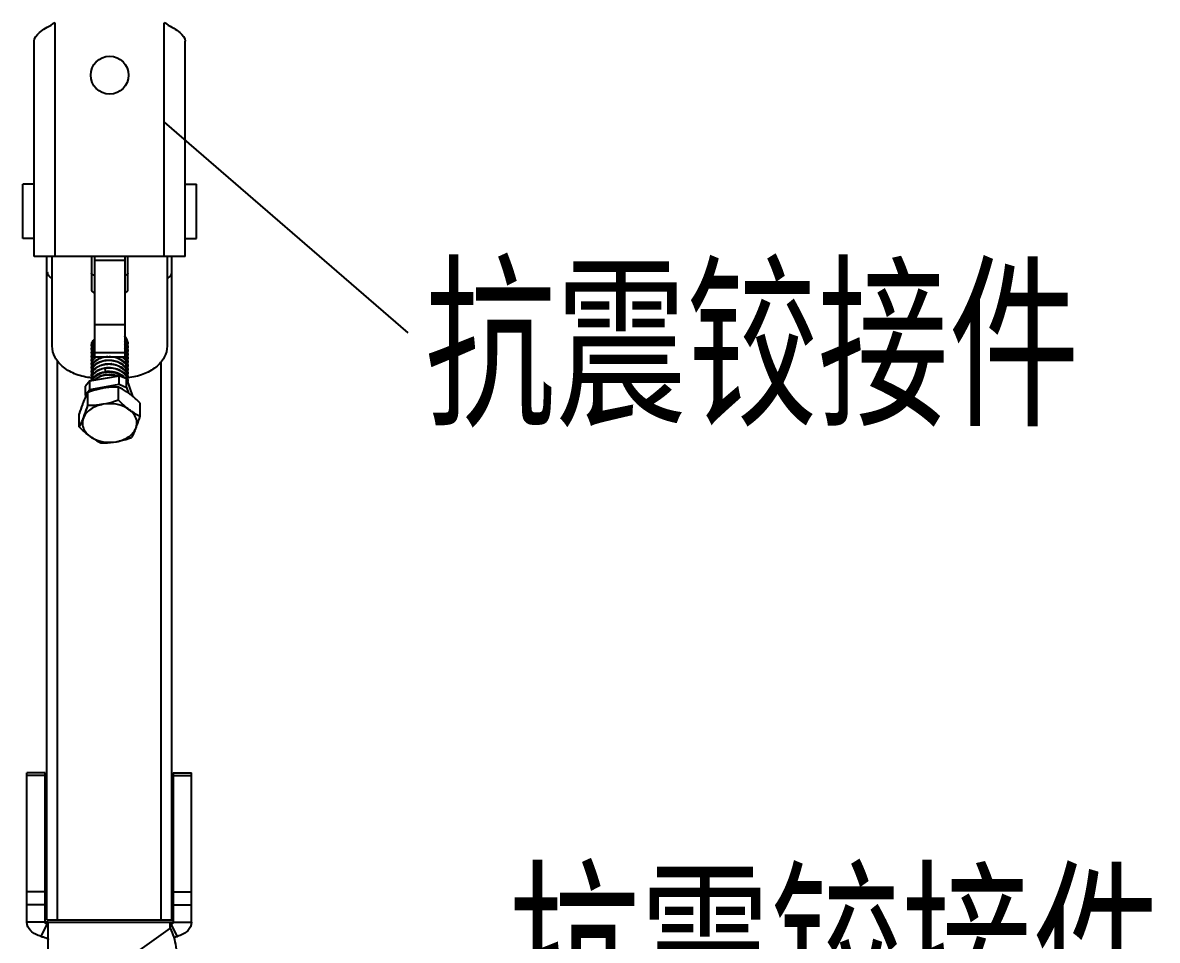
# Model space of a CAD drawing. Header units: millimetres. Extents: x -633009578 to 5705885, y -633235091 to 2571734.
# Drawn here: x 2466993 to 2470652, y 1996189 to 1999148 of the extents above; entities that cross this region are included whole.
import ezdxf

# ---------------------------------------------------------------- set-up
doc = ezdxf.new("R2010")
doc.units = ezdxf.units.MM
doc.header["$LTSCALE"] = 1000
doc.header["$MEASUREMENT"] = 0
doc.layers.get('0').update_dxf_attribs({"color": 9})
doc.layers.add('E-WIRE-系统', color=3, linetype='Continuous')
doc.layers.add('E-电气说明文字', color=3, linetype='Continuous')
doc.styles.get("Standard").update_dxf_attribs({"font": 'simhei.ttf', "bigfont": 'hztxt.shx'})
doc.styles.add('TSSD_Dimension', font='simhei.ttf', dxfattribs={"width": 0.707, "bigfont": 'hztxt.shx'})
doc.dimstyles.get("Standard").update_dxf_attribs({"dimtxt": 0.18, "dimasz": 0.18, "dimexe": 0.18, "dimexo": 0.0625, "dimgap": 0.09, "dimtad": 0, "dimtih": 1, "dimtoh": 1, "dimdec": 4, "dimzin": 0, "dimdsep": 46, "dimtxsty": 'Standard', "dimcen": 0.09, "dimadec": 0, "dimazin": 0, "dimtfac": 1, "dimtdec": 4, "dimtofl": 0, "dimtmove": 0, "dimatfit": 3, "dimfxl": 1, "dimtolj": 1, "dimtzin": 0, "dimarcsym": 0})

# ---------------------------------------------------------------- blocks, each defined once
blk = doc.blocks.new('G$CF4FACE3C')
at = {"layer": 'E-WIRE-系统'}
for p, q in [((1784.4, 1735.9), (1784.4, 2418.1)), ((2101.9, 1735.9), (2101.9, 2418.1)), ((1722.7, 1735.9), (1722.7, 2364.1)), ((2163.7, 1735.9), (2163.7, 2364.1)), ((1722.7, 1947.6), (1689.6, 1947.6)), ((1689.6, 1788.8), (1689.6, 1947.6)), ((2163.7, 1947.6), (2196.7, 1947.6)), ((2196.7, 1788.8), (2196.7, 1947.6)), ((1722.7, 1788.8), (1689.6, 1788.8)), ((2163.7, 1788.8), (2196.7, 1788.8)), ((2163.7, 1735.9), (1722.7, 1735.9)), ((1759.7, -198.4), (1759.7, 1735.9)), ((1759.7, -198.4), (1759.7, 1735.9)), ((1775.6, 1475.3), (1775.6, 1735.9)), ((1890.3, 1735.9), (1890.3, 1637.4)), ((1899.1, 1735.9), (1899.1, 1443.7)), ((1899.1, 1725.2), (1987.3, 1725.2)), ((1987.3, 1735.9), (1987.3, 1443.7)), ((1996.1, 1637.4), (1996.1, 1735.9)), ((2110.8, 1735.9), (2110.8, 1475.3)), ((2124.2, -198.4), (2124.2, 1735.9)), ((2124.2, -198.4), (2124.2, 1735.9)), ((1899.1, 1538.1), (1987.3, 1538.1)), ((1899.1, 1456.6), (1987.3, 1456.6)), ((1790.8, -198.4), (1790.8, 1431.6)), ((1899.1, 1443.7), (1987.3, 1443.7)), ((2093.1, -198.4), (2093.1, 1428.5)), ((1929, 1410.1), (1931.2, 1401)), ((1885.3, 1373.7), (1872.4, 1358.6)), ((1872.4, 1333.6), (1872.4, 1358.6)), ((1885.3, 1373.7), (1970.9, 1388.6)), ((1885.3, 1348.7), (1885.3, 1373.7)), ((1885.3, 1348.7), (1970.9, 1363.7)), ((1992.3, 1379.5), (1970.9, 1388.6)), ((1970.9, 1363.7), (1970.9, 1388.6)), ((1970.9, 1363.7), (1992.3, 1354.6)), ((1992.3, 1379.5), (2010, 1329)), ((1992.3, 1354.6), (1992.3, 1379.5)), ((1872.4, 1333.6), (1885.3, 1348.7)), ((1874, 1329.1), (1872.4, 1333.6)), ((1879.6, 1301.5), (1879.6, 1340.2)), ((1968.6, 1317.1), (1968.6, 1355.8)), ((1992.3, 1354.6), (1998, 1338.1)), ((2032.2, 1270.4), (2032.2, 1309.1)), ((1854.2, 1239.3), (1854.2, 1277.9)), ((1790.8, -198.4), (1790.8, 1210.5)), ((2093.1, -198.4), (2093.1, 1210.5)), ((1755.2, 231), (1701.8, 231)), ((1701.8, -204.6), (1701.8, 231)), ((1755.2, 223.2), (1701.8, 223.2)), ((1755.2, -204.6), (1755.2, 231)), ((2128.8, 231), (2182.1, 231)), ((2128.8, 231), (2128.8, -204.6)), ((2128.8, 223.2), (2182.1, 223.2)), ((2182.1, -204.6), (2182.1, 231)), ((1755.2, -116.4), (1701.8, -116.4)), ((2128.8, -116.4), (2182.1, -116.4)), ((1755.2, -154.1), (1701.8, -154.1)), ((2128.8, -154.1), (2182.1, -154.1)), ((2125.4, -198.4), (1761, -198.4)), ((1764.1, -204.6), (1701.8, -204.6)), ((1743.1, -246.1), (1761.1, -210.6)), ((1761, -204.6), (2125.4, -204.6)), ((1764.1, -298.1), (1764.1, -204.6)), ((2119.9, -222.6), (1896.9, -380.3)), ((2119.9, -204.6), (2182.1, -204.6)), ((2119.9, -222.6), (2119.9, -204.6)), ((2140.9, -246.1), (2122.9, -210.6))]:
    blk.add_line(p, q, dxfattribs=at)
blk.add_circle((1943.2, 2265.1), 55.1, dxfattribs=at)
for centre, radius, start, end in [((1949.2, 2108.1), 351.1, 117.9978, 119.2622), ((1937.1, 2108.1), 351.1, 60.7378, 62.0022), ((1956.7, 1475.9), 40.8, 39.7045, 41.528), ((1956.4, 1474.2), 41.3, 41.2696, 41.5925), ((1964.7, 1479.4), 31.4, 18.4603, 20.6754), ((1965.3, 1481), 30.8, 15.9619, 18.4588), ((1914.4, 1474.5), 24.1, 176.7735, 180.0108), ((1914.6, 1474.5), 24.3, 180.0526, 191.0446), ((1914.4, 1463.6), 24.1, 176.7894, 180.0075), ((1914.6, 1463.6), 24.3, 180.049, 190.9977), ((1924.8, 1459), 36.3, 135.4665, 138.8015), ((1924.8, 1448.1), 36.3, 135.4871, 138.7938), ((1924.8, 1437.2), 36.3, 135.4659, 138.8093), ((1957, 1432.5), 40.5, 38.3867, 41.6033), ((1956.7, 1430.8), 40.9, 39.969, 41.5624), ((1964.7, 1468.5), 31.4, 18.4602, 20.6744), ((1964.7, 1457.6), 31.4, 18.4602, 20.6742), ((1964.7, 1446.7), 31.4, 18.4603, 20.6751), ((1965.3, 1470.1), 30.8, 15.9611, 18.4587), ((1965.3, 1459.2), 30.8, 15.9615, 18.4587), ((1965.3, 1448.2), 30.8, 15.9624, 18.4588), ((1966.9, 1480), 29.2, 350.0725, 359.9827), ((1966.9, 1469.1), 29.2, 350.1241, 359.9724), ((1966.9, 1458.2), 29.2, 350.1633, 359.9862), ((1967.1, 1480), 29, 2.6981, 5.2477), ((1967.1, 1480), 29, 0.008, 2.6973), ((1967.1, 1469.1), 29, 359.9975, 2.695), ((1967.1, 1458.2), 29, 0.011, 2.6839), ((1914.4, 1452.7), 24.1, 176.785, 179.9983), ((1914.6, 1452.7), 24.3, 180.0405, 191.0531), ((1914.4, 1441.8), 24.1, 176.7769, 180.0081), ((1914.6, 1441.8), 24.3, 180.0497, 191.0016), ((1914.4, 1430.9), 24.1, 176.7867, 180.0021), ((1914.6, 1430.9), 24.3, 180.0437, 191.0051), ((1924.8, 1426.3), 36.3, 135.4702, 138.7951), ((1925.6, 1414.7), 37.4, 132.2645, 138.752), ((1927.9, 1412.2), 40.8, 129.2284, 132.3075), ((1940.3, 1375.8), 58.6, 98.9818, 101.0323), ((1940.3, 1364.6), 58.9, 99.0333, 99.9567), ((1940.8, 1360.9), 62.6, 82.211, 82.5185), ((1957.2, 1420.4), 40.2, 37.6353, 41.5837), ((1964.7, 1435.8), 31.4, 18.4602, 20.6743), ((1964.7, 1424.9), 31.4, 18.4602, 20.6747), ((1964.7, 1414), 31.4, 18.4603, 20.6749), ((1965.3, 1437.3), 30.8, 15.9612, 18.4587), ((1965.3, 1426.4), 30.8, 15.9616, 18.4587), ((1965.3, 1415.5), 30.8, 15.9612, 18.4587), ((1966.9, 1447.3), 29.2, 350.0816, 359.9797), ((1966.9, 1436.3), 29.2, 350.141, 359.976), ((1966.9, 1425.4), 29.2, 350.0747, 359.9827), ((1967.1, 1447.2), 29, 2.6985, 5.2581), ((1967.1, 1425.4), 29, 2.6886, 5.2518), ((1967.1, 1447.2), 29, 0.005, 2.6978), ((1967.1, 1436.3), 29, 0.0011, 2.692), ((1967.1, 1425.4), 29, 0.008, 2.6878), ((1914.4, 1420), 24.1, 176.7795, 180.0015), ((1914.6, 1420), 24.3, 180.0437, 191.062), ((1914.4, 1409), 24.1, 176.7801, 180.0075), ((1914.6, 1409.1), 24.3, 180.049, 190.9954), ((1914.4, 1398.1), 24.1, 176.7856, 179.9966), ((1914.6, 1398.1), 24.3, 180.0384, 191.0179), ((1940.2, 1343.6), 58, 100.5055, 101.18), ((1940.4, 1330.4), 71, 97.4386, 99.2614), ((1940.3, 1343.1), 58.6, 98.9052, 100.5042), ((1964.7, 1403), 31.4, 18.4602, 20.6741), ((1964.7, 1392.1), 31.4, 18.4602, 20.6754), ((1964.7, 1381.2), 31.4, 18.4602, 20.6746), ((1965.1, 1404.5), 31, 18.117, 18.456), ((1965.3, 1393.7), 30.8, 15.9619, 18.4587), ((1965.3, 1382.8), 30.8, 15.9611, 18.4587), ((1965.3, 1404.6), 30.8, 15.9641, 18.119), ((1966.9, 1414.5), 29.2, 350.395, 359.9755), ((1966.9, 1403.6), 29.2, 350.1504, 359.9814), ((1966.9, 1392.7), 29.2, 350.0711, 359.9827), ((1967.1, 1392.7), 29, 2.6938, 5.2451), ((1967.1, 1414.5), 29, 0.0004, 2.6959), ((1967.1, 1403.6), 29, 0.0063, 2.6857), ((1967.1, 1392.7), 29, 0.008, 2.693), ((1914.4, 1387.2), 24.1, 176.7743, 180.0077), ((1914.6, 1387.2), 24.3, 180.0498, 191.0645), ((1914.4, 1376.3), 24.1, 176.7845, 184.2112), ((1964.6, 1370.2), 31.6, 18.4202, 20.7394), ((1965.3, 1371.8), 30.8, 15.8298, 18.459), ((1966.9, 1381.8), 29.2, 350.1078, 359.9722), ((1966.9, 1370.7), 29.2, 2.8574, 5.2194), ((1966.9, 1370.8), 29.2, 356.5315, 0.0065), ((1967.1, 1381.8), 29, 359.9973, 2.6949), ((1967, 1370.8), 29.1, 0.0081, 2.8567)]:
    blk.add_arc(centre, radius, start, end, dxfattribs=at)
for points, knots in [([(1722.7, 2364.1), (1722.7, 2374), (1736.2, 2388.8), (1756.8, 2402.5), (1770.4, 2410.3), (1777.6, 2414.4)], [0, 0, 0, 0, 0.388881, 0.673899, 1, 1, 1, 1]), ([(2108.7, 2414.4), (2116, 2410.3), (2129.6, 2402.5), (2150.1, 2388.8), (2163.7, 2374), (2163.7, 2364.1)], [0, 0, 0, 0, 0.326101, 0.611119, 1, 1, 1, 1]), ([(1775.5, 1672.6), (1771.8, 1674.4), (1765.3, 1679.1), (1762.4, 1686.9), (1762.4, 1690.4)], [0, 0, 0, 0, 0.538137, 1, 1, 1, 1]), ([(2124, 1690.4), (2124, 1686.9), (2121, 1679.1), (2114.5, 1674.4), (2110.8, 1672.6)], [0, 0, 0, 0, 0.461863, 1, 1, 1, 1]), ([(1899.1, 1681.1), (1896.9, 1681.1), (1892.9, 1681.9), (1890.3, 1685.6), (1890.3, 1687.3)], [0, 0, 0, 0, 0.559761, 1, 1, 1, 1]), ([(1996.1, 1687.3), (1996.1, 1685.6), (1993.5, 1681.9), (1989.4, 1681.1), (1987.3, 1681.1)], [0, 0, 0, 0, 0.440239, 1, 1, 1, 1]), ([(1890.3, 1637.4), (1890.3, 1635.7), (1892.9, 1632), (1896.9, 1631.2), (1899.1, 1631.2)], [0, 0, 0, 0, 0.440239, 1, 1, 1, 1]), ([(1987.3, 1631.2), (1989.4, 1631.2), (1993.5, 1632), (1996.1, 1635.7), (1996.1, 1637.4)], [0, 0, 0, 0, 0.559761, 1, 1, 1, 1]), ([(1890.3, 1475.9), (1890.3, 1479.4), (1891.9, 1486.7), (1896.3, 1492.7), (1898.9, 1495.4)], [0, 0, 0, 0, 0.479607, 1, 1, 1, 1]), ([(1898.9, 1494.1), (1896.5, 1491.5), (1892.3, 1485.9), (1890.5, 1479.2), (1890.3, 1475.9)], [0, 0, 0, 0, 0.520009, 1, 1, 1, 1]), ([(1987.3, 1492.1), (1988.1, 1491.1), (1991.1, 1487.5), (1993.4, 1483.2), (1994.5, 1479.8)], [0, 0, 0, 0, 0.25985, 1, 1, 1, 1]), ([(1994.1, 1479.6), (1993.8, 1480.6), (1992, 1484.6), (1989.5, 1488.3), (1987.3, 1490.7)], [0, 0, 0, 0, 0.242549, 1, 1, 1, 1]), ([(1994.1, 1490.5), (1993.8, 1491.5), (1992.1, 1495.5), (1989.6, 1499), (1987.4, 1501.5)], [0, 0, 0, 0, 0.242679, 1, 1, 1, 1]), ([(1988.2, 1502), (1988.9, 1501.1), (1991.5, 1497.7), (1993.5, 1493.8), (1994.5, 1490.7)], [0, 0, 0, 0, 0.25881, 1, 1, 1, 1]), ([(1890.8, 1382.5), (1875.5, 1383.9), (1846.1, 1390.3), (1808.4, 1410.6), (1782.2, 1439.7), (1775.6, 1463.9), (1775.6, 1475.3)], [0, 0, 0, 0, 0.288185, 0.553327, 0.788006, 1, 1, 1, 1]), ([(1898.9, 1483.1), (1896.5, 1480.6), (1892.3, 1475), (1890.5, 1468.2), (1890.3, 1465)], [0, 0, 0, 0, 0.519993, 1, 1, 1, 1]), ([(1890.3, 1465), (1890.3, 1468.1), (1891.6, 1474.8), (1895.3, 1480.4), (1897.5, 1483)], [0, 0, 0, 0, 0.482588, 1, 1, 1, 1]), ([(1898.9, 1472.2), (1896.5, 1469.7), (1892.3, 1464.1), (1890.5, 1457.3), (1890.3, 1454.1)], [0, 0, 0, 0, 0.52002, 1, 1, 1, 1]), ([(1890.3, 1454.1), (1890.3, 1457.2), (1891.6, 1463.9), (1895.3, 1469.5), (1897.5, 1472)], [0, 0, 0, 0, 0.482583, 1, 1, 1, 1]), ([(1898.9, 1461.3), (1896.5, 1458.8), (1892.3, 1453.2), (1890.5, 1446.4), (1890.3, 1443.1)], [0, 0, 0, 0, 0.520002, 1, 1, 1, 1]), ([(1890.3, 1443.1), (1890.3, 1446.3), (1891.6, 1452.9), (1895.3, 1458.6), (1897.5, 1461.1)], [0, 0, 0, 0, 0.482587, 1, 1, 1, 1]), ([(1987.3, 1481.2), (1988.1, 1480.3), (1991.1, 1476.6), (1993.4, 1472.3), (1994.5, 1468.9)], [0, 0, 0, 0, 0.25988, 1, 1, 1, 1]), ([(1994.1, 1468.7), (1993.8, 1469.7), (1992, 1473.7), (1989.5, 1477.3), (1987.3, 1479.8)], [0, 0, 0, 0, 0.242552, 1, 1, 1, 1]), ([(1987.3, 1470.3), (1988.1, 1469.3), (1991.1, 1465.6), (1993.4, 1461.4), (1994.5, 1458)], [0, 0, 0, 0, 0.259876, 1, 1, 1, 1]), ([(1994.1, 1457.8), (1993.8, 1458.8), (1992, 1462.8), (1989.5, 1466.4), (1987.3, 1468.9)], [0, 0, 0, 0, 0.242544, 1, 1, 1, 1]), ([(1994.1, 1446.9), (1993.8, 1447.8), (1992.2, 1451.4), (1990, 1454.8), (1988.1, 1457.1)], [0, 0, 0, 0, 0.243219, 1, 1, 1, 1]), ([(1988.8, 1457.6), (1989.4, 1456.8), (1991.8, 1453.6), (1993.6, 1449.9), (1994.5, 1447.1)], [0, 0, 0, 0, 0.258068, 1, 1, 1, 1]), ([(2110.8, 1475.3), (2110.8, 1464), (2104.2, 1439.8), (2078.1, 1410.8), (2040.6, 1390.5), (2011.4, 1384), (1996.1, 1382.6)], [0, 0, 0, 0, 0.212085, 0.446759, 0.711828, 1, 1, 1, 1]), ([(1898.9, 1450.4), (1896.5, 1447.9), (1892.3, 1442.3), (1890.5, 1435.5), (1890.3, 1432.2)], [0, 0, 0, 0, 0.520001, 1, 1, 1, 1]), ([(1890.3, 1432.2), (1890.3, 1435.4), (1891.6, 1442), (1895.3, 1447.7), (1897.5, 1450.2)], [0, 0, 0, 0, 0.482586, 1, 1, 1, 1]), ([(1903.9, 1443.8), (1900.1, 1441), (1893.6, 1434.4), (1890.5, 1425.5), (1890.3, 1421.3)], [0, 0, 0, 0, 0.52908, 1, 1, 1, 1]), ([(1938.3, 1443.7), (1932.1, 1443.5), (1920.3, 1441.7), (1904.9, 1434.6), (1893.8, 1424), (1890.5, 1414.8), (1890.3, 1410.4)], [0, 0, 0, 0, 0.291873, 0.559175, 0.79302, 1, 1, 1, 1]), ([(1890.3, 1421.3), (1890.3, 1424.5), (1891.6, 1431.1), (1895.3, 1436.7), (1897.5, 1439.3)], [0, 0, 0, 0, 0.482585, 1, 1, 1, 1]), ([(1994.1, 1403.2), (1992.4, 1407.9), (1986.3, 1416.8), (1972.6, 1426.4), (1955.5, 1432.2), (1937.1, 1433.5), (1919.4, 1430.5), (1904.4, 1423.4), (1893.7, 1412.8), (1890.5, 1403.8), (1890.3, 1399.5)], [0, 0, 0, 0, 0.114222, 0.241564, 0.380183, 0.523375, 0.662466, 0.789658, 0.901085, 1, 1, 1, 1]), ([(1890.3, 1410.4), (1890.3, 1413.6), (1891.6, 1420.2), (1895.3, 1425.8), (1897.5, 1428.4)], [0, 0, 0, 0, 0.482588, 1, 1, 1, 1]), ([(1897.5, 1428.4), (1899.2, 1430.3), (1907.4, 1437.9), (1918.4, 1442.2), (1926.8, 1443.8)], [0, 0, 0, 0, 0.228177, 1, 1, 1, 1]), ([(1897.5, 1417.5), (1903.3, 1424.1), (1916.4, 1431.2), (1935.2, 1434.5), (1950.8, 1434.1), (1965.6, 1430.5), (1978.7, 1424), (1988.9, 1414.9), (1993.3, 1407.3), (1994.5, 1403.4)], [0, 0, 0, 0, 0.235001, 0.369196, 0.507414, 0.643709, 0.772807, 0.891505, 1, 1, 1, 1]), ([(1897.5, 1406.6), (1903.3, 1413.2), (1916.4, 1420.3), (1935.2, 1423.6), (1950.8, 1423.2), (1965.6, 1419.6), (1978.7, 1413), (1988.9, 1404), (1993.3, 1396.4), (1994.5, 1392.5)], [0, 0, 0, 0, 0.234995, 0.369193, 0.507415, 0.643708, 0.772808, 0.891506, 1, 1, 1, 1]), ([(1931.1, 1433.7), (1933, 1434), (1940.7, 1434.8), (1948.5, 1434.2), (1954.1, 1433)], [0, 0, 0, 0, 0.247797, 1, 1, 1, 1]), ([(1931.1, 1422.8), (1932.5, 1423), (1938.5, 1423.7), (1944.5, 1423.6), (1948.9, 1423)], [0, 0, 0, 0, 0.247252, 1, 1, 1, 1]), ([(1994.1, 1414.1), (1992.5, 1418.5), (1987, 1426.9), (1974.4, 1436.3), (1958.8, 1442.3), (1947.3, 1443.7), (1941.5, 1443.8)], [0, 0, 0, 0, 0.218898, 0.461373, 0.725247, 1, 1, 1, 1]), ([(1954.8, 1443.8), (1959.5, 1442.9), (1968.4, 1440.3), (1980.2, 1433.7), (1989.4, 1425.1), (1993.3, 1418), (1994.5, 1414.4)], [0, 0, 0, 0, 0.276521, 0.537648, 0.778453, 1, 1, 1, 1]), ([(1994.1, 1425), (1992.8, 1428.7), (1988.4, 1435.9), (1982.1, 1441.4), (1978.6, 1443.8)], [0, 0, 0, 0, 0.478395, 1, 1, 1, 1]), ([(1980.6, 1443.7), (1983.8, 1441.3), (1989.5, 1435.8), (1993.4, 1428.8), (1994.5, 1425.3)], [0, 0, 0, 0, 0.520421, 1, 1, 1, 1]), ([(1987.3, 1448.4), (1988.1, 1447.5), (1991.1, 1443.8), (1993.4, 1439.5), (1994.5, 1436.2)], [0, 0, 0, 0, 0.259878, 1, 1, 1, 1]), ([(1994.1, 1436), (1993.8, 1436.7), (1992.5, 1439.9), (1990.7, 1442.9), (1989.1, 1444.9)], [0, 0, 0, 0, 0.244171, 1, 1, 1, 1]), ([(1994.1, 1392.3), (1992.4, 1396.9), (1986.3, 1405.9), (1972.6, 1415.5), (1955.5, 1421.3), (1937.1, 1422.6), (1919.4, 1419.6), (1904.4, 1412.4), (1893.7, 1401.9), (1890.5, 1392.9), (1890.3, 1388.6)], [0, 0, 0, 0, 0.11422, 0.241557, 0.38018, 0.523371, 0.662464, 0.789655, 0.901082, 1, 1, 1, 1]), ([(1890.3, 1399.5), (1890.3, 1402.7), (1891.6, 1409.3), (1895.3, 1414.9), (1897.5, 1417.5)], [0, 0, 0, 0, 0.482586, 1, 1, 1, 1]), ([(1929, 1410.1), (1923.8, 1409.2), (1914, 1406.5), (1901.6, 1399.3), (1893, 1389.4), (1890.5, 1381.5), (1890.3, 1377.7)], [0, 0, 0, 0, 0.290521, 0.554658, 0.788516, 1, 1, 1, 1]), ([(1890.3, 1388.6), (1890.3, 1391.7), (1891.6, 1398.4), (1895.3, 1404), (1897.5, 1406.6)], [0, 0, 0, 0, 0.482586, 1, 1, 1, 1]), ([(1890.3, 1377.7), (1890.3, 1380.8), (1891.6, 1387.5), (1895.3, 1393.1), (1897.5, 1395.6)], [0, 0, 0, 0, 0.482589, 1, 1, 1, 1]), ([(1984.2, 1383.1), (1977.8, 1389.1), (1965.2, 1395.6), (1947.3, 1399), (1933.1, 1399), (1919.6, 1396.4), (1904.7, 1390.1), (1895.5, 1381.6), (1892.5, 1374.9)], [0, 0, 0, 0, 0.255096, 0.39268, 0.530602, 0.663916, 0.788307, 1, 1, 1, 1]), ([(1897.5, 1395.6), (1899.3, 1397.7), (1908, 1405.6), (1919.7, 1409.9), (1928.7, 1411.4)], [0, 0, 0, 0, 0.22749, 1, 1, 1, 1]), ([(1897.5, 1384.7), (1899.3, 1386.8), (1908.1, 1394.8), (1919.9, 1399.1), (1929, 1400.5)], [0, 0, 0, 0, 0.227377, 1, 1, 1, 1]), ([(1898.8, 1376.1), (1906.5, 1384.1), (1923.8, 1391.3), (1947.2, 1392.3), (1959.6, 1389.8), (1965.5, 1387.7)], [0, 0, 0, 0, 0.470214, 0.736055, 1, 1, 1, 1]), ([(1914, 1386.5), (1917.8, 1388.5), (1934.7, 1394.7), (1954.2, 1393.2), (1966.8, 1388)], [0, 0, 0, 0, 0.239303, 1, 1, 1, 1]), ([(1927.8, 1411.2), (1930, 1411.7), (1939.1, 1413.1), (1948.5, 1412.5), (1955.3, 1410.9)], [0, 0, 0, 0, 0.246468, 1, 1, 1, 1]), ([(1928.7, 1411.4), (1935.6, 1412.6), (1949.7, 1412.8), (1969.6, 1407.6), (1985.8, 1397.3), (1992.8, 1386.9), (1994.5, 1381.6)], [0, 0, 0, 0, 0.271171, 0.538307, 0.783282, 1, 1, 1, 1]), ([(1994.1, 1381.4), (1992.2, 1386.6), (1985, 1396.5), (1969, 1406.4), (1949.5, 1411.4), (1935.7, 1411.2), (1929, 1410.1)], [0, 0, 0, 0, 0.217951, 0.46337, 0.729831, 1, 1, 1, 1]), ([(1931.2, 1400.9), (1942.1, 1402.3), (1963.7, 1400.5), (1982.8, 1388.9), (1988.9, 1381.1)], [0, 0, 0, 0, 0.526254, 1, 1, 1, 1]), ([(1931.2, 1401), (1933.1, 1401.3), (1941, 1402.1), (1949, 1401.4), (1954.8, 1400.1)], [0, 0, 0, 0, 0.247915, 1, 1, 1, 1]), ([(1891.6, 1374.8), (1891.9, 1375.7), (1893.4, 1379.3), (1895.6, 1382.5), (1897.5, 1384.7)], [0, 0, 0, 0, 0.241445, 1, 1, 1, 1]), ([(1879.6, 1340.2), (1878.6, 1338.2), (1873.9, 1329.4), (1869.8, 1320.3), (1866.9, 1313.1)], [0, 0, 0, 0, 0.226572, 1, 1, 1, 1]), ([(1924.1, 1352), (1920.4, 1351.4), (1905.3, 1348.4), (1890.5, 1344), (1879.6, 1340.2)], [0, 0, 0, 0, 0.248499, 1, 1, 1, 1]), ([(1968.6, 1355.8), (1964.9, 1355.7), (1950.1, 1355.4), (1935.2, 1354), (1924.1, 1352)], [0, 0, 0, 0, 0.246121, 1, 1, 1, 1]), ([(2000.4, 1336.5), (1997.8, 1338.4), (1987.6, 1345.5), (1976.8, 1351.7), (1968.6, 1355.8)], [0, 0, 0, 0, 0.263099, 1, 1, 1, 1]), ([(2032.2, 1309.1), (2029.6, 1311.6), (2019.4, 1321.2), (2008.7, 1330.3), (2000.4, 1336.5)], [0, 0, 0, 0, 0.257895, 1, 1, 1, 1]), ([(1866.9, 1313.1), (1865.8, 1310.4), (1861.2, 1298.8), (1857.2, 1287), (1854.2, 1277.9)], [0, 0, 0, 0, 0.233658, 1, 1, 1, 1]), ([(1924.1, 1305.3), (1917.5, 1304.1), (1905, 1300.7), (1888.2, 1292.1), (1874.9, 1280.7), (1868.9, 1271.2), (1866.9, 1266.3)], [0, 0, 0, 0, 0.27851, 0.540172, 0.780428, 1, 1, 1, 1]), ([(1866.9, 1266.3), (1868, 1269), (1872.6, 1280.6), (1876.6, 1292.4), (1879.6, 1301.5)], [0, 0, 0, 0, 0.233658, 1, 1, 1, 1]), ([(1924.1, 1305.3), (1920.4, 1304.6), (1905.7, 1302.4), (1890.7, 1301.6), (1879.6, 1301.5)], [0, 0, 0, 0, 0.254083, 1, 1, 1, 1]), ([(1968.6, 1317.1), (1965, 1315.8), (1950.4, 1311), (1935.4, 1307.2), (1924.1, 1305.3)], [0, 0, 0, 0, 0.251163, 1, 1, 1, 1]), ([(2000.4, 1289.7), (1995.4, 1293.4), (1972.2, 1306.2), (1944, 1308.7), (1924.1, 1305.3)], [0, 0, 0, 0, 0.235366, 1, 1, 1, 1]), ([(2000.4, 1289.7), (1997.7, 1291.7), (1986.6, 1300.2), (1976.2, 1309.7), (1968.6, 1317.1)], [0, 0, 0, 0, 0.240981, 1, 1, 1, 1]), ([(1866.9, 1266.3), (1865.9, 1263.8), (1862, 1254.6), (1857.6, 1245.6), (1854.2, 1239.3)], [0, 0, 0, 0, 0.275005, 1, 1, 1, 1]), ([(1866.9, 1266.3), (1865, 1261.8), (1862.9, 1251.9), (1865.4, 1236.7), (1873.3, 1222.8), (1881.4, 1215.2), (1886, 1211.9)], [0, 0, 0, 0, 0.238229, 0.47528, 0.726056, 1, 1, 1, 1]), ([(2019.4, 1235.2), (2021.3, 1239.8), (2023.5, 1249.6), (2021, 1264.8), (2013, 1278.8), (2005, 1286.3), (2000.4, 1289.7)], [0, 0, 0, 0, 0.238229, 0.47528, 0.726056, 1, 1, 1, 1]), ([(2000.4, 1289.7), (2003, 1287.7), (2013.2, 1280.6), (2024, 1274.4), (2032.2, 1270.4)], [0, 0, 0, 0, 0.263099, 1, 1, 1, 1]), ([(2019.4, 1235.2), (2020.5, 1237.9), (2025.1, 1249.5), (2029.2, 1261.3), (2032.2, 1270.4)], [0, 0, 0, 0, 0.233658, 1, 1, 1, 1]), ([(1886, 1211.9), (1883.3, 1213.9), (1872.2, 1222.4), (1861.8, 1231.9), (1854.2, 1239.3)], [0, 0, 0, 0, 0.240981, 1, 1, 1, 1]), ([(1962.2, 1196.3), (1968.8, 1197.4), (1981.4, 1200.8), (1998.2, 1209.4), (2011.4, 1220.8), (2017.4, 1230.3), (2019.4, 1235.2)], [0, 0, 0, 0, 0.27851, 0.540172, 0.780428, 1, 1, 1, 1]), ([(2019.4, 1235.2), (2018.4, 1232.7), (2014.5, 1223.5), (2010.2, 1214.5), (2006.7, 1208.1)], [0, 0, 0, 0, 0.275005, 1, 1, 1, 1]), ([(1886, 1211.9), (1888.6, 1209.9), (1898.8, 1202.8), (1909.6, 1196.6), (1917.7, 1192.6)], [0, 0, 0, 0, 0.263099, 1, 1, 1, 1]), ([(1886, 1211.9), (1891, 1208.2), (1914.2, 1195.3), (1942.4, 1192.8), (1962.2, 1196.3)], [0, 0, 0, 0, 0.235366, 1, 1, 1, 1]), ([(1917.7, 1192.6), (1921.4, 1192.6), (1936.3, 1192.9), (1951.2, 1194.3), (1962.2, 1196.3)], [0, 0, 0, 0, 0.246121, 1, 1, 1, 1]), ([(1962.2, 1196.3), (1966, 1196.9), (1981.1, 1199.9), (1995.8, 1204.3), (2006.7, 1208.1)], [0, 0, 0, 0, 0.248499, 1, 1, 1, 1]), ([(1743.1, -246.1), (1732.1, -243.3), (1712.4, -234.4), (1701.8, -213.9), (1701.8, -204.6)], [0, 0, 0, 0, 0.550243, 1, 1, 1, 1]), ([(1761.1, -210.6), (1760.3, -210.3), (1757.6, -209.4), (1755.2, -206.7), (1755.2, -204.6)], [0, 0, 0, 0, 0.295097, 1, 1, 1, 1]), ([(1764.1, -217.2), (1764.1, -216.6), (1763.9, -214.3), (1763, -211), (1761.1, -210.6)], [0, 0, 0, 0, 0.232011, 1, 1, 1, 1]), ([(2122.9, -210.6), (2122.1, -210.7), (2120.3, -212.8), (2119.9, -215.4), (2119.9, -217.2)], [0, 0, 0, 0, 0.297147, 1, 1, 1, 1]), ([(2119.9, -222.6), (2128, -239.4), (2139.4, -276.7), (2138.4, -317), (2131.6, -335.8)], [0, 0, 0, 0, 0.483316, 1, 1, 1, 1]), ([(2128.8, -204.6), (2128.8, -206.7), (2126.4, -209.4), (2123.7, -210.3), (2122.9, -210.6)], [0, 0, 0, 0, 0.704903, 1, 1, 1, 1]), ([(2182.1, -204.6), (2182.1, -213.9), (2171.6, -234.4), (2151.8, -243.3), (2140.9, -246.1)], [0, 0, 0, 0, 0.449757, 1, 1, 1, 1]), ([(1743.1, -246.1), (1748.1, -247.3), (1754.2, -249), (1764.1, -252.3), (1764.1, -254.9)], [0, 0, 0, 0, 0.662239, 1, 1, 1, 1])]:
    blk.add_open_spline(points, degree=3, knots=knots, dxfattribs=at)
for points in [[(1996, 1482.6), (1995.8, 1484.9), (1995.3, 1487.2), (1994.5, 1489.4)], [(1994.9, 1489.5), (1995.7, 1486.8), (1996.1, 1484.1), (1996.1, 1481.4)], [(1996.1, 1470.4), (1995.9, 1473.2), (1995.4, 1475.9), (1994.5, 1478.5)], [(1996.1, 1459.5), (1995.9, 1462.2), (1995.4, 1465), (1994.5, 1467.6)], [(1996, 1449.9), (1995.8, 1452.2), (1995.3, 1454.5), (1994.5, 1456.6)], [(1994.9, 1478.6), (1995.7, 1475.9), (1996.1, 1473.2), (1996.1, 1470.4)], [(1994.9, 1467.6), (1995.7, 1465), (1996.1, 1462.3), (1996.1, 1459.5)], [(1994.9, 1456.7), (1995.7, 1454.1), (1996.1, 1451.3), (1996.1, 1448.6)], [(1996.1, 1437.7), (1995.9, 1440.4), (1995.4, 1443.1), (1994.5, 1445.7)], [(1996, 1428.1), (1995.8, 1430.4), (1995.3, 1432.6), (1994.5, 1434.8)], [(1996.1, 1415.9), (1995.9, 1418.6), (1995.4, 1421.3), (1994.5, 1423.9)], [(1994.9, 1445.8), (1995.7, 1443.2), (1996.1, 1440.4), (1996.1, 1437.7)], [(1994.9, 1434.9), (1995.7, 1432.3), (1996.1, 1429.5), (1996.1, 1426.8)], [(1994.9, 1424), (1995.7, 1421.4), (1996.1, 1418.6), (1996.1, 1415.9)], [(1996.1, 1404.9), (1995.9, 1407.7), (1995.4, 1410.4), (1994.5, 1413)], [(1996, 1395.3), (1995.8, 1397.6), (1995.3, 1399.9), (1994.5, 1402.1)], [(1996.1, 1383.1), (1995.9, 1385.8), (1995.4, 1388.6), (1994.5, 1391.2)], [(1994.9, 1413.1), (1995.7, 1410.4), (1996.1, 1407.7), (1996.1, 1404.9)], [(1994.9, 1402.2), (1995.7, 1399.5), (1996.1, 1396.8), (1996.1, 1394)], [(1994.9, 1391.2), (1995.7, 1388.6), (1996.1, 1385.9), (1996.1, 1383.1)], [(1996, 1373.4), (1995.8, 1375.7), (1995.3, 1378), (1994.5, 1380.2)], [(1995, 1380.3), (1995.7, 1377.7), (1996.1, 1374.9), (1996.1, 1372.2)], [(2130.1, -249), (2133.6, -247.9), (2137.2, -247), (2140.9, -246.1)]]:
    blk.add_open_spline(points, degree=3, dxfattribs=at)
at = {"layer": 'E-电气说明文字', "style": 'TSSD_Dimension', "width": 0.7}
for p in [(2862.1, 1284.7), (3106.7, -480.3)]:
    blk.add_text('抗震铰接件', height=400, dxfattribs=at).set_placement(p)
at = {"layer": 'E-WIRE-系统'}
blk.add_leader([(2101.9, 2128.1), (2813.1, 1513.9)], dimstyle='Standard', override={"dimgap": 0.09, "dimtad": 0, "dimtxsty": 'TSSD_Dimension'}, dxfattribs=at)

msp = doc.modelspace()

# ---------------------------------------------------------------- block references
at = {"xscale": 1.10592, "yscale": 1.10592, "zscale": 1.10592}
msp.add_blockref('G$CF4FACE3C', (2465124.5, 1996473.9, -46.1), dxfattribs=at)

doc.saveas('drawing.dxf')
